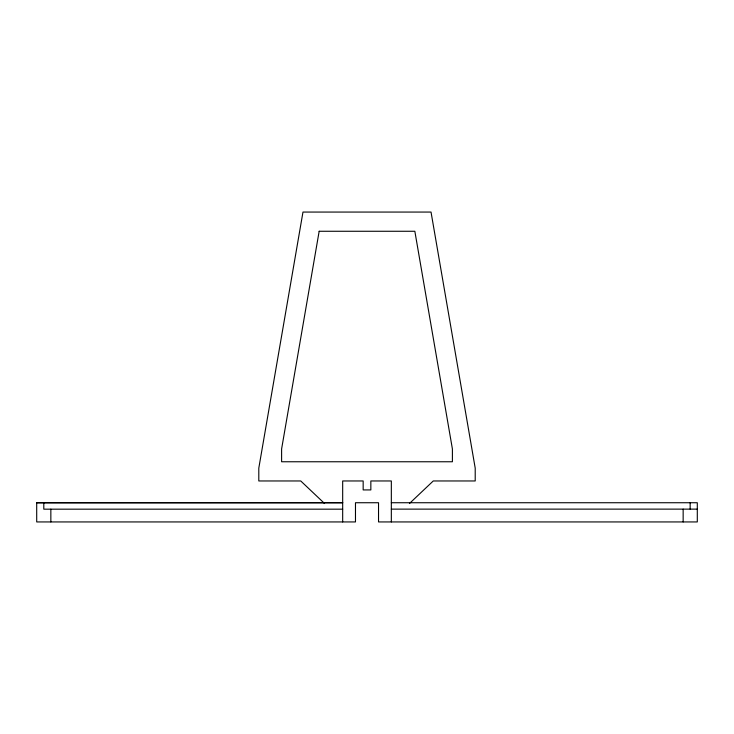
<?xml version="1.0" encoding="UTF-8"?>
<svg xmlns="http://www.w3.org/2000/svg" width="734" height="734" viewBox="0 0 734 734"><rect width="100%" height="100%" fill="white"/><g stroke="black" fill="none" stroke-linecap="round" stroke-linejoin="round"><path stroke-width="1.1" d="M409.425 503.533L433.271 480.963L475.21 480.963L475.21 468.154L431.032 212.062L302.977 212.062L258.799 468.154L258.799 480.963L300.738 480.963L324.584 503.533M36.7 502.762L342.677 502.735L36.7 502.762L36.709 521.938L355.476 521.938L355.476 502.735L378.533 502.735L378.533 521.938L697.3 521.938L697.3 502.735L391.332 502.735M342.677 509.176L43.801 509.176L43.801 502.735M391.332 509.13L697.3 509.13M690.153 502.735L690.153 509.13M683.152 509.13L683.152 521.938M391.332 521.938L391.332 480.963L370.844 480.963L370.844 489.927L363.165 489.927L363.165 480.963L342.677 480.963L342.677 521.938M50.848 509.176L50.848 521.938M319.162 231.265L281.608 448.951L281.608 461.759L452.401 461.759L452.401 448.951L414.848 231.265L319.162 231.265"/></g></svg>
